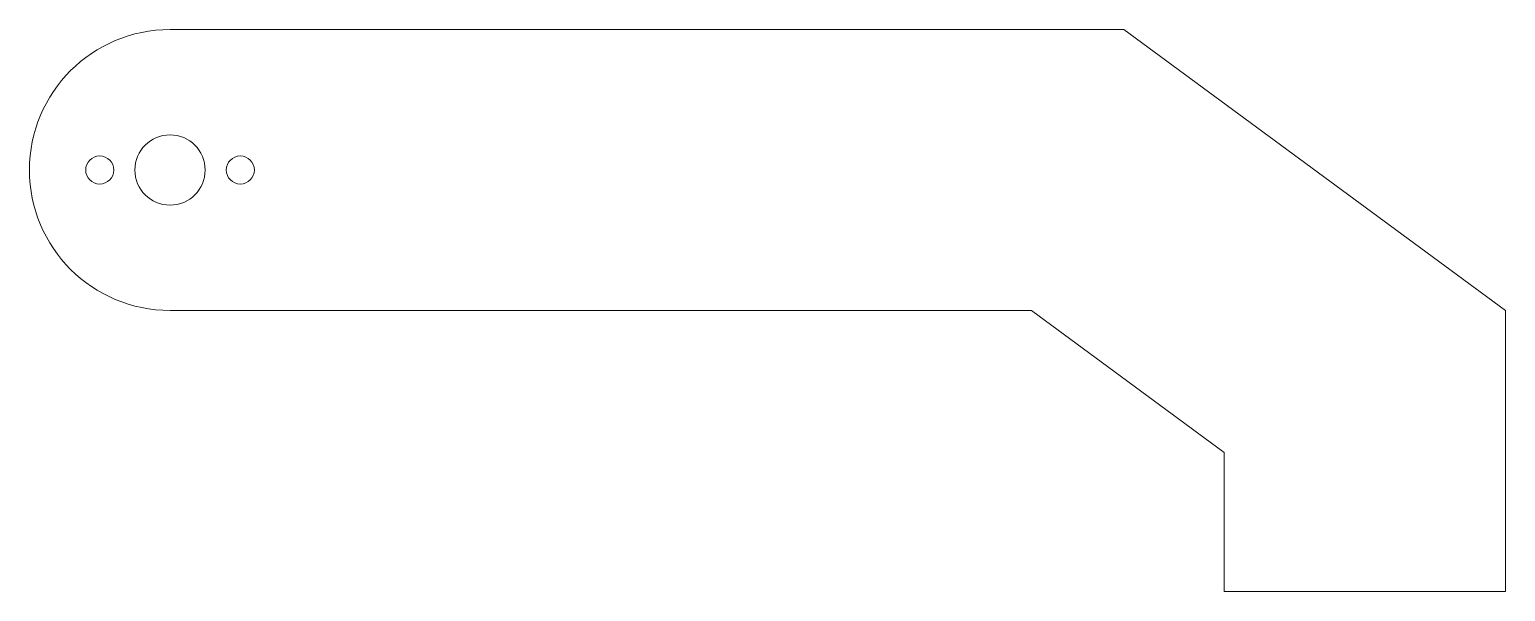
# Model space of a CAD drawing. Header units: millimetres. Extents: x -13 to 92, y -31 to 9.
import ezdxf

# ---------------------------------------------------------------- set-up
doc = ezdxf.new("R2010")
doc.units = ezdxf.units.MM

msp = doc.modelspace()

# ---------------------------------------------------------------- linework, layer by layer
at = {"color": 7, "linetype": 'Continuous', "lineweight": 15}
for p, q in [((-2.58, 9.04), (65.27, 9.04)), ((65.27, 9.04), (92.42, -10.96)), ((58.7, -10.96), (-2.58, -10.96)), ((72.42, -21.07), (58.7, -10.96)), ((92.42, -10.96), (92.42, -30.96)), ((72.42, -30.96), (72.42, -21.07)), ((92.42, -30.96), (72.42, -30.96))]:
    msp.add_line(p, q, dxfattribs=at)
for centre, radius in [((-2.58, -0.96), 2.5), ((-7.58, -0.96), 1), ((2.42, -0.96), 1)]:
    msp.add_circle(centre, radius, dxfattribs=at)
msp.add_arc((-2.58, -0.96), 10, 90, 270, dxfattribs=at)

doc.saveas('drawing.dxf')
